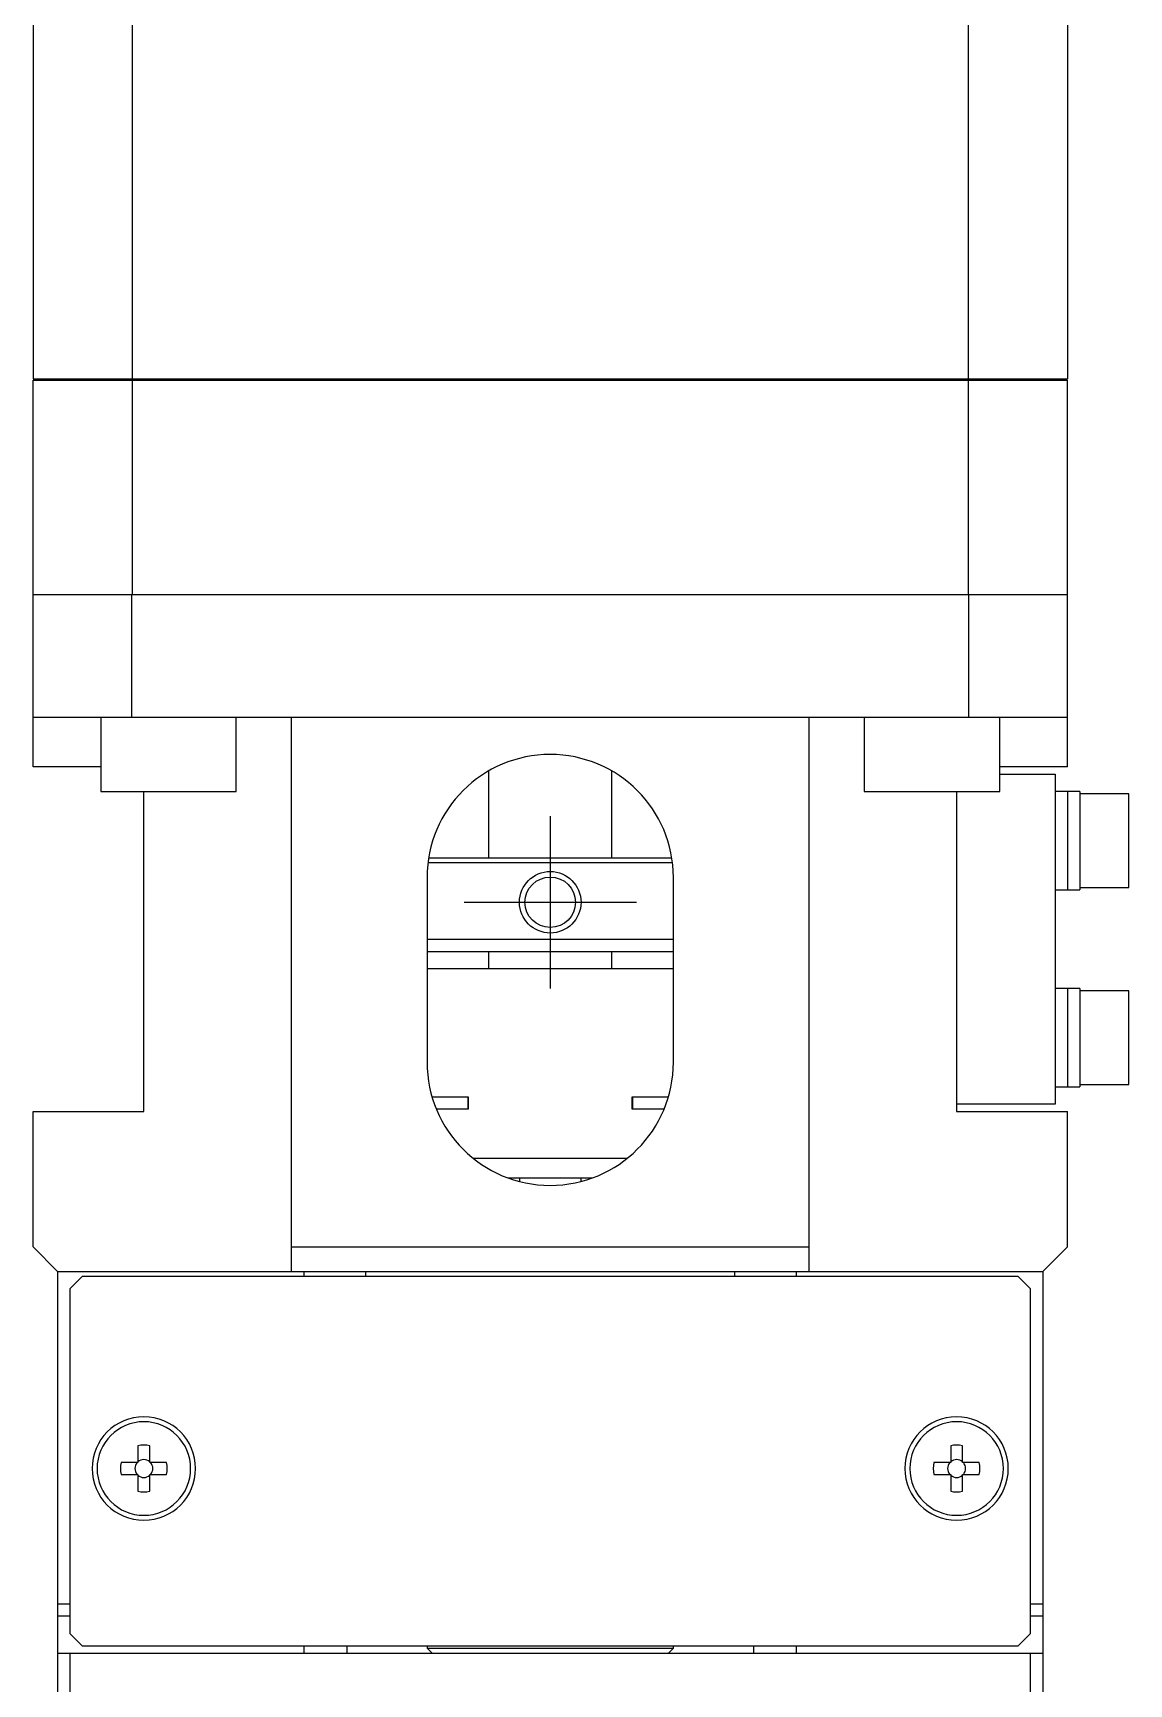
# Model space of a CAD drawing. Extents: x 0 to 1346, y -8 to 1139.
# Drawn here: x 418 to 462.5, y 506.7 to 573.7 of the extents above; entities that cross this region are included whole.
import ezdxf

# ---------------------------------------------------------------- set-up
doc = ezdxf.new("R2010")
doc.units = 0
doc.header["$LTSCALE"] = 0.5
doc.linetypes.add('CENTER', pattern=[50.8, 31.75, -6.35, 6.35, -6.35])
for name, color, linetype in [('MSM_CENTER', 1, 'CENTER'), ('MSM_CONTINUOUS', 7, 'CONTINUOUS'), ('MSM_NARROW', 5, 'CONTINUOUS')]:
    doc.layers.add(name, color=color, linetype=linetype)

msp = doc.modelspace()

# ---------------------------------------------------------------- linework, layer by layer
at = {"layer": 'MSM_CENTER'}
for p, q in [((439.002, 541.906), (439.002, 534.906)), ((435.502, 538.406), (442.502, 538.406))]:
    msp.add_line(p, q, dxfattribs=at)
at = {"layer": 'MSM_CONTINUOUS'}
for p, q in [((460.002, 595.908), (460.002, 559.658)), ((418.002, 583.608), (418.002, 559.658)), ((422.031, 583.608), (422.031, 559.658)), ((455.972, 583.608), (455.972, 559.658)), ((418.002, 559.658), (460.002, 559.658)), ((418.002, 559.608), (460.002, 559.608)), ((418.002, 543.908), (418.002, 559.608)), ((418.052, 559.658), (418.052, 559.608)), ((422.031, 559.608), (422.031, 550.908)), ((422.288, 559.658), (422.288, 559.608)), ((455.715, 559.658), (455.715, 559.608)), ((455.972, 559.608), (455.972, 550.908)), ((459.952, 559.658), (459.952, 559.608)), ((460.002, 543.908), (460.002, 559.608)), ((418.002, 550.908), (460.002, 550.908)), ((422.002, 550.908), (422.002, 545.908)), ((456.002, 545.908), (456.002, 550.908)), ((460.002, 545.908), (418.002, 545.908)), ((420.752, 545.908), (420.752, 542.908)), ((426.252, 542.908), (426.252, 545.908)), ((428.502, 523.408), (428.502, 545.908)), ((449.502, 545.908), (449.502, 523.408)), ((451.752, 545.908), (451.752, 542.908)), ((457.252, 542.908), (457.252, 545.908)), ((420.752, 543.908), (418.002, 543.908)), ((460.002, 543.908), (457.252, 543.908)), ((436.502, 543.738), (436.502, 540.208)), ((441.502, 540.208), (441.502, 543.738)), ((457.252, 543.608), (459.502, 543.608)), ((459.502, 543.608), (459.502, 530.208)), ((420.752, 542.908), (426.252, 542.908)), ((422.502, 529.908), (422.502, 542.908)), ((451.752, 542.908), (457.252, 542.908)), ((455.502, 542.908), (455.502, 529.908)), ((460.502, 542.908), (459.502, 542.908)), ((460.002, 542.908), (460.002, 538.908)), ((460.502, 542.908), (460.502, 538.908)), ((462.502, 542.808), (460.502, 542.808)), ((462.502, 539.008), (462.502, 542.808)), ((443.965, 540.008), (434.038, 540.008)), ((434.066, 540.208), (443.938, 540.208)), ((434.002, 539.408), (434.002, 531.908)), ((444.002, 531.908), (444.002, 539.408)), ((459.502, 538.908), (460.502, 538.908)), ((460.502, 539.008), (462.502, 539.008)), ((434.002, 536.908), (444.002, 536.908)), ((434.002, 536.408), (444.002, 536.408)), ((436.502, 536.408), (436.502, 535.708)), ((441.502, 535.708), (441.502, 536.408)), ((444.002, 535.708), (434.002, 535.708)), ((460.502, 534.908), (459.502, 534.908)), ((460.002, 534.908), (460.002, 530.908)), ((460.502, 534.908), (460.502, 530.908)), ((462.502, 534.808), (460.502, 534.808)), ((462.502, 531.008), (462.502, 534.808)), ((434.202, 530.508), (435.669, 530.508)), ((435.65, 530.508), (435.65, 530.008)), ((435.669, 530.508), (435.669, 530.008)), ((442.334, 530.508), (443.802, 530.508)), ((442.334, 530.008), (442.334, 530.508)), ((442.353, 530.008), (442.353, 530.508)), ((459.502, 530.908), (460.502, 530.908)), ((460.502, 531.008), (462.502, 531.008)), ((418.002, 529.908), (422.502, 529.908)), ((418.002, 524.408), (418.002, 529.908)), ((435.669, 530.008), (434.378, 530.008)), ((443.627, 530.008), (442.334, 530.008)), ((459.502, 530.208), (455.502, 530.208)), ((455.502, 529.908), (460.002, 529.908)), ((460.002, 524.408), (460.002, 529.908)), ((435.873, 528.008), (442.129, 528.008)), ((437.296, 527.208), (440.707, 527.208)), ((437.752, 527.208), (437.752, 527.067)), ((440.252, 527.067), (440.252, 527.208)), ((418.002, 524.408), (419.002, 523.408)), ((428.502, 524.408), (449.502, 524.408)), ((459.002, 523.408), (460.002, 524.408)), ((419.002, 523.408), (459.002, 523.408)), ((419.002, 523.408), (419.002, 485.908)), ((420.002, 523.208), (419.502, 522.708)), ((458.002, 523.208), (420.002, 523.208)), ((429.002, 523.408), (429.002, 523.208)), ((431.502, 523.408), (431.502, 523.208)), ((446.502, 523.208), (446.502, 523.408)), ((449.002, 523.208), (449.002, 523.408)), ((458.502, 522.708), (458.002, 523.208)), ((459.002, 523.408), (459.002, 449.046)), ((419.502, 522.708), (419.502, 508.708)), ((458.502, 508.708), (458.502, 522.708)), ((422.262, 516.327), (422.262, 515.648)), ((422.742, 515.648), (422.742, 516.327)), ((455.262, 516.327), (455.262, 515.648)), ((455.742, 515.648), (455.742, 516.327)), ((422.262, 515.648), (421.582, 515.648)), ((423.421, 515.648), (422.742, 515.648)), ((455.262, 515.648), (454.582, 515.648)), ((456.421, 515.648), (455.742, 515.648)), ((421.582, 515.168), (422.262, 515.168)), ((422.262, 515.168), (422.262, 514.489)), ((422.742, 514.489), (422.742, 515.168)), ((422.742, 515.168), (423.421, 515.168)), ((454.582, 515.168), (455.262, 515.168)), ((455.262, 515.168), (455.262, 514.489)), ((455.742, 514.489), (455.742, 515.168)), ((455.742, 515.168), (456.421, 515.168)), ((419.002, 509.908), (419.502, 509.908)), ((458.502, 509.908), (459.002, 509.908)), ((419.502, 509.408), (419.002, 509.408)), ((459.002, 509.408), (458.502, 509.408)), ((419.502, 508.708), (420.002, 508.208)), ((458.002, 508.208), (458.502, 508.708)), ((419.002, 507.908), (459.002, 507.908)), ((419.502, 507.908), (419.502, 495.52)), ((420.002, 508.208), (458.002, 508.208)), ((429.002, 508.208), (429.002, 507.908)), ((430.752, 507.908), (430.752, 508.208)), ((434.002, 508.208), (434.002, 508.108)), ((434.002, 508.108), (444.002, 508.108)), ((434.002, 508.108), (434.202, 507.908)), ((443.802, 507.908), (444.002, 508.108)), ((444.002, 508.108), (444.002, 508.208)), ((447.252, 508.208), (447.252, 507.908)), ((449.002, 507.908), (449.002, 508.208)), ((458.502, 495.52), (458.502, 507.908))]:
    msp.add_line(p, q, dxfattribs=at)
msp.add_circle((439.002, 538.406), 1.025, dxfattribs=at)
at = {"layer": 'MSM_CONTINUOUS', "extrusion": (0, 0, -1)}
for centre, radius in [((-422.502, 515.408), 2.1), ((-422.502, 515.408), 1.9), ((-455.502, 515.408), 2.1), ((-455.502, 515.408), 1.9)]:
    msp.add_circle(centre, radius, dxfattribs=at)
at = {"layer": 'MSM_CONTINUOUS'}
for centre, radius, start, end in [((439.002, 539.408), 5, 0, 180), ((439.002, 531.908), 5, 180, 0), ((422.502, 515.408), 0.95, 75.36671, 104.63329), ((455.502, 515.408), 0.95, 75.36671, 104.63329), ((422.502, 515.408), 0.95, 165.36671, 194.63329), ((422.502, 515.408), 0.365, 138.84963, 221.15037), ((422.502, 515.408), 0.365, 48.84963, 131.15037), ((422.502, 515.408), 0.365, 318.84963, 41.15037), ((422.502, 515.408), 0.95, 345.36671, 14.63329), ((455.502, 515.408), 0.95, 165.36671, 194.63329), ((455.502, 515.408), 0.365, 138.84963, 221.15037), ((455.502, 515.408), 0.365, 48.84963, 131.15037), ((455.502, 515.408), 0.365, 318.84963, 41.15037), ((455.502, 515.408), 0.95, 345.36671, 14.63329), ((422.502, 515.408), 0.365, 228.84963, 311.15037), ((455.502, 515.408), 0.365, 228.84963, 311.15037), ((422.502, 515.408), 0.95, 255.36671, 284.63329), ((455.502, 515.408), 0.95, 255.36671, 284.63329)]:
    msp.add_arc(centre, radius, start, end, dxfattribs=at)
at = {"layer": 'MSM_NARROW'}
msp.add_circle((439.002, 538.406), 1.25, dxfattribs=at)

doc.saveas('drawing.dxf')
